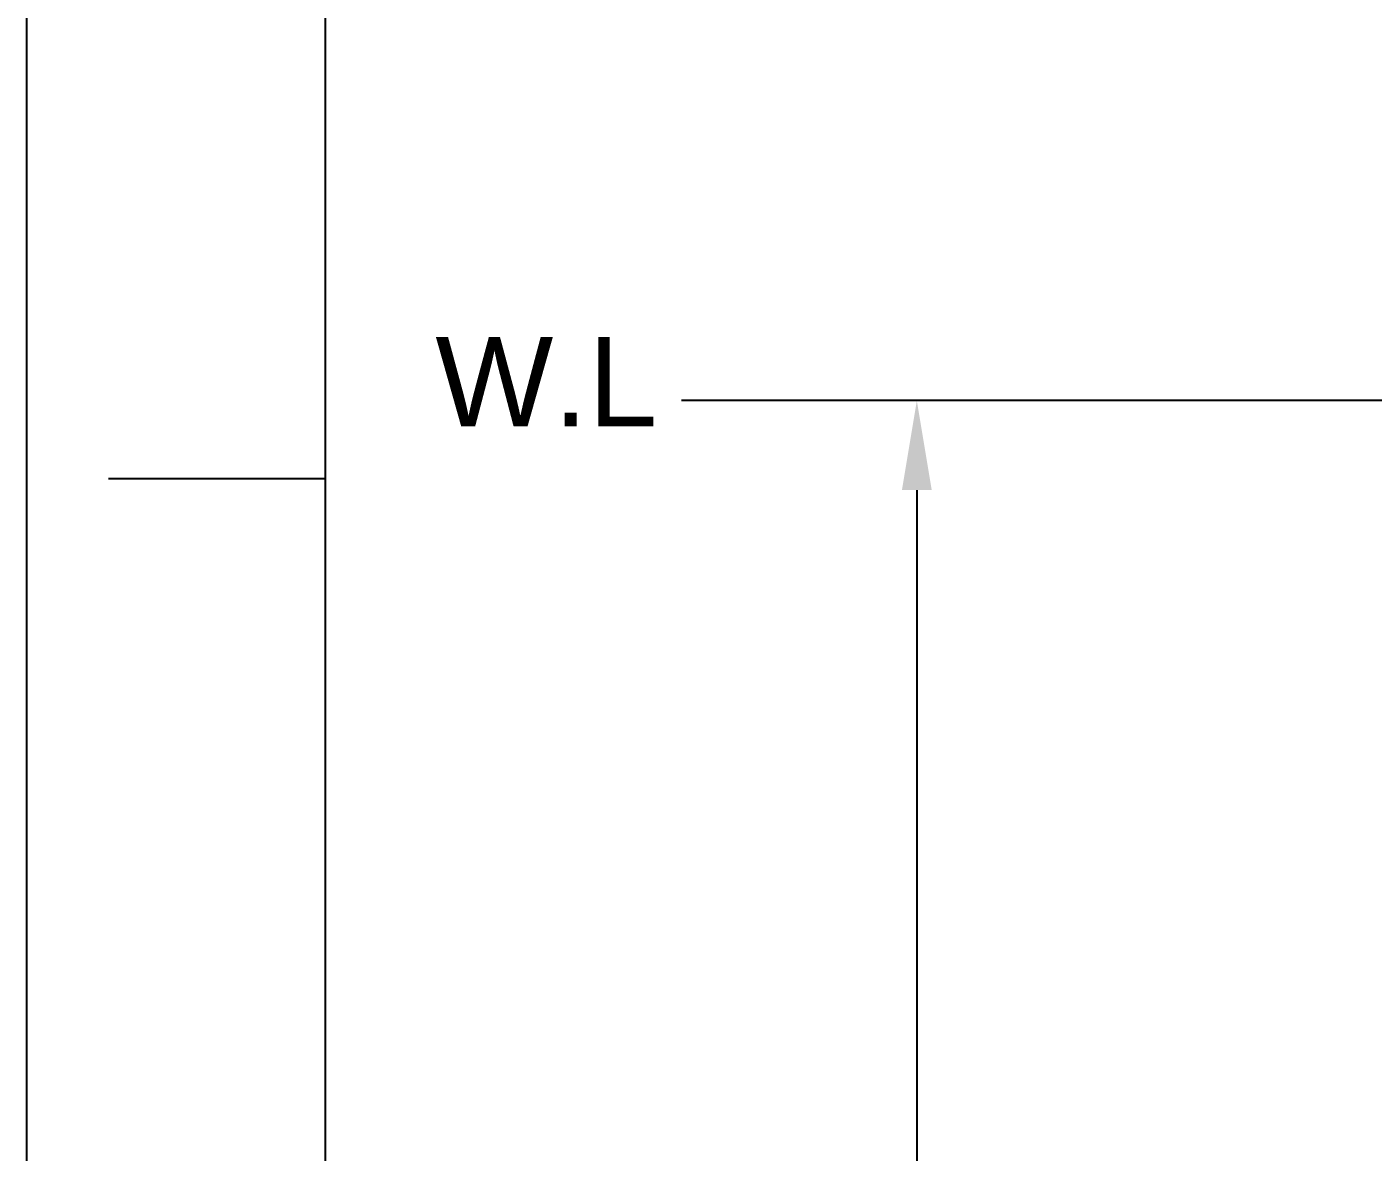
# Model space of a CAD drawing. Header units: millimetres. Extents: x 24958 to 25799, y 1150 to 1745.
# Drawn here: x 24957.8 to 25048.1, y 1458 to 1533.5 of the extents above; entities that cross this region are included whole.
import ezdxf
from ezdxf.enums import TextEntityAlignment as Align

# ---------------------------------------------------------------- set-up
doc = ezdxf.new("R2010")
doc.units = ezdxf.units.MM
for name, color, linetype in [('DIM', 3, 'Continuous'), ('FORM', 7, 'Continuous'), ('벽', 2, 'Continuous')]:
    doc.layers.add(name, color=color, linetype=linetype)
doc.styles.get("Standard").update_dxf_attribs({"font": 'arial.ttf'})
doc.dimstyles.new('ISO-25', dxfattribs={"dimtxt": 7, "dimasz": 5, "dimexe": 1.252, "dimexo": 0.625, "dimgap": 1, "dimtad": 1, "dimtih": 1, "dimtoh": 1, "dimdec": 1, "dimdsep": 46, "dimtxsty": 'Standard', "dimcen": 0, "dimclrd": 3, "dimclre": 3, "dimclrt": 4, "dimadec": 0, "dimazin": 0, "dimtfac": 1, "dimtdec": 1, "dimtmove": 0, "dimatfit": 3, "dimfxl": 1, "dimarcsym": 0})

# ---------------------------------------------------------------- blocks, each defined once
blk = doc.blocks.new('*D59')
at = {"layer": 'Defpoints', "color": 0, "transparency": 16777216}
for p in [(25054.326, 1508.414), (25017.505, 1313.476), (25041.936, 1313.476)]:
    blk.add_point(p, dxfattribs=at)
at = {"layer": 'DIM', "color": 3, "lineweight": -2, "transparency": 16777216}
for p, q in [((25053.701, 1508.414), (25016.253, 1508.414)), ((25017.505, 1502.414), (25017.505, 1415.508)), ((25017.505, 1319.476), (25017.505, 1406.382)), ((25041.311, 1313.476), (25016.253, 1313.476))]:
    blk.add_line(p, q, dxfattribs=at)
at = {"layer": 'DIM', "color": 3, "transparency": 16777216}
for points in [[(25016.505, 1502.414), (25018.505, 1502.414), (25017.505, 1508.414)], [(25016.505, 1319.476), (25018.505, 1319.476), (25017.505, 1313.476)]]:
    blk.add_solid(points, dxfattribs=at)
at = {"layer": 'DIM', "color": 4, "transparency": 16777216, "insert": (25017.505, 1410.945), "char_height": 6, "attachment_point": 5}
blk.add_mtext('194.9', dxfattribs=at)

msp = doc.modelspace()

# ---------------------------------------------------------------- linework, layer by layer
at = {"layer": 'FORM', "color": 7, "linetype": 'Continuous'}
for p, q in [((24957.775, 1150.348), (24957.775, 1745.055)), ((24977.798, 1725.031), (24977.798, 1170.372)), ((24977.798, 1503.168), (24963.245, 1503.168))]:
    msp.add_line(p, q, dxfattribs=at)
at = {"layer": '벽'}
msp.add_line((25445.208, 1508.414), (25001.708, 1508.414), dxfattribs=at)

# ---------------------------------------------------------------- texts
msp.add_text('W.L', height=6, dxfattribs=at).set_placement((24992.641, 1504.88), align=Align.BOTTOM_CENTER)

# ---------------------------------------------------------------- dimensions: what is measured, and where the dimension line sits
at = {"layer": 'DIM', "color": 3}
dim = msp.add_linear_dim(base=(25017.505, 1313.476), p1=(25054.326, 1508.414), p2=(25041.936, 1313.476), angle=90, dimstyle='ISO-25', override={"dimtxt": 6, "dimasz": 6, "dimgap": 1.5, "dimtad": 0}, dxfattribs=at)
dim.commit()
dim.dimension.update_dxf_attribs({"geometry": '*D59', "text_midpoint": (25017.505, 1410.945)})

doc.saveas('drawing.dxf')
